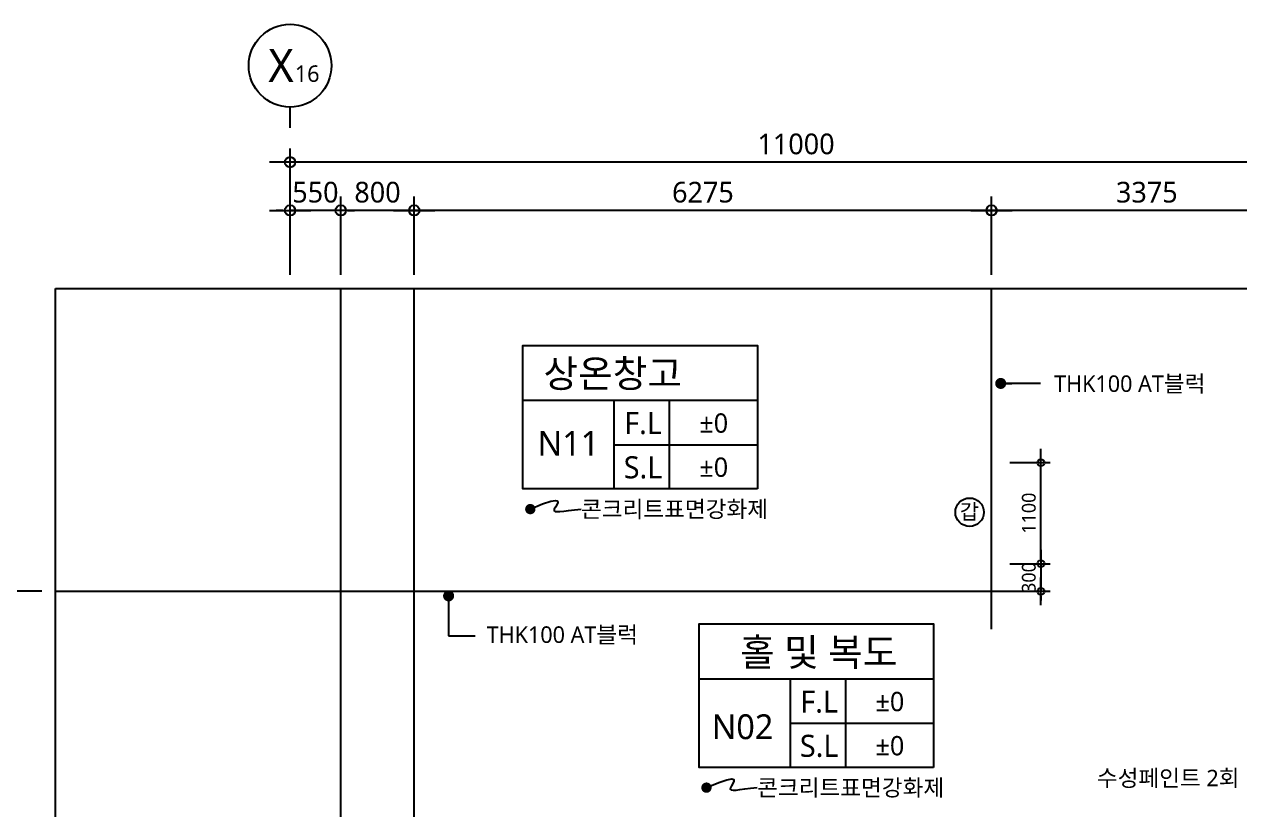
# Model space of a CAD drawing. Header units: millimetres. Extents: x 81033 to 452328, y -17390 to 42241.
# Drawn here: x 207586 to 220798, y 33534 to 42078 of the extents above; entities that cross this region are included whole.
import ezdxf
from ezdxf.enums import TextEntityAlignment as Align

# ---------------------------------------------------------------- set-up
doc = ezdxf.new("R2010")
doc.units = ezdxf.units.MM
doc.header["$LTSCALE"] = 100
doc.header["$MEASUREMENT"] = 0
doc.header["$PDSIZE"] = -10
doc.linetypes.add('CEN', pattern=[62, 60, -1, 0, -1])
doc.layers.get('0').update_dxf_attribs({"linetype": 'CONTINUOUS'})
doc.layers.get('Defpoints').update_dxf_attribs({"color": 171, "linetype": 'CONTINUOUS'})
for name, color, linetype in [('CEN(ST)', 1, 'CEN'), ('LED', 7, 'CONTINUOUS'), ('NDIM', 7, 'CONTINUOUS'), ('SYM(AXIS)', 7, 'CONTINUOUS'), ('TEXT(AXIS)', 2, 'CONTINUOUS'), ('TEXT(MIN)', 7, 'CONTINUOUS'), ('TEXT(NOTE小)', 1, 'CONTINUOUS'), ('TEXT(실명)', 3, 'CONTINUOUS'), ('TEXT-기입', 6, 'CONTINUOUS'), ('TITLE', 7, 'CONTINUOUS')]:
    doc.layers.add(name, color=color, linetype=linetype)
doc.styles.add('CGS', font='cgse', dxfattribs={"bigfont": 'cgs'})
doc.styles.add('나눔바른고딕', font='NanumBarunGothic.ttf')
doc.dimstyles.new('NDIM 1200', dxfattribs={"dimscale": 75, "dimtxt": 3, "dimasz": 1, "dimexe": 2, "dimexo": 2, "dimgap": 1, "dimtad": 1, "dimdec": 0, "dimdsep": 46, "dimtxsty": 'CGS', "dimblk": 'DOT0', "dimcen": 1, "dimdle": 8, "dimclrd": 256, "dimclre": 256, "dimclrt": 256, "dimadec": 0, "dimazin": 0, "dimtfac": 1, "dimtdec": 0, "dimtix": 1, "dimtmove": 2, "dimatfit": 3, "dimldrblk": 'DOT0', "dimfxl": 1, "dimtolj": 1, "dimtzin": 0, "dimlwd": -1, "dimlwe": -1, "dimarcsym": 0})

# ---------------------------------------------------------------- blocks, each defined once
blk = doc.blocks.new('DOT0')
blk.add_line((-3, 0), (3, 0))
at = {"color": 6}
blk.add_circle((0, 0), 0.75, dxfattribs=at)
blk = doc.blocks.new('*D132')
at = {"layer": 'Defpoints', "color": 0, "ltscale": 0.4, "transparency": 16777216}
for p in [(210475, 40578), (210475, 39203), (221475, 39203)]:
    blk.add_point(p, dxfattribs=at)
at = {"layer": 'NDIM', "ltscale": 0.4, "transparency": 16777216}
for p, q in [((210475, 39353), (210475, 40728)), ((221475, 39353), (221475, 40728)), ((221400, 40578), (210550, 40578))]:
    blk.add_line(p, q, dxfattribs=at)
at = {"layer": 'NDIM', "ltscale": 0.4, "transparency": 16777216, "xscale": 75, "yscale": 75, "zscale": 75, "rotation": 180}
blk.add_blockref('DOT0', (210475, 40578), dxfattribs=at)
at = {"layer": 'NDIM', "ltscale": 0.4, "transparency": 16777216, "xscale": 75, "yscale": 75, "zscale": 75}
blk.add_blockref('DOT0', (221475, 40578), dxfattribs=at)
at = {"layer": 'NDIM', "ltscale": 0.4, "transparency": 16777216, "insert": (215975, 40775), "char_height": 225, "attachment_point": 5, "style": '나눔바른고딕'}
blk.add_mtext('\\A1;11000', dxfattribs=at)
blk = doc.blocks.new('*D133')
at = {"layer": 'Defpoints', "color": 0, "ltscale": 0.4, "transparency": 16777216}
for p in [(218100, 40053), (218100, 39203), (221475, 39203)]:
    blk.add_point(p, dxfattribs=at)
at = {"layer": 'NDIM', "ltscale": 0.4, "transparency": 16777216}
for p, q in [((218100, 39353), (218100, 40203)), ((221475, 39353), (221475, 40203)), ((221400, 40053), (218175, 40053))]:
    blk.add_line(p, q, dxfattribs=at)
at = {"layer": 'NDIM', "ltscale": 0.4, "transparency": 16777216, "xscale": 75, "yscale": 75, "zscale": 75, "rotation": 180}
blk.add_blockref('DOT0', (218100, 40053), dxfattribs=at)
at = {"layer": 'NDIM', "ltscale": 0.4, "transparency": 16777216, "xscale": 75, "yscale": 75, "zscale": 75}
blk.add_blockref('DOT0', (221475, 40053), dxfattribs=at)
at = {"layer": 'NDIM', "ltscale": 0.4, "transparency": 16777216, "insert": (219788, 40250), "char_height": 225, "attachment_point": 5, "style": '나눔바른고딕'}
blk.add_mtext('\\A1;3375', dxfattribs=at)
blk = doc.blocks.new('*D134')
at = {"layer": 'Defpoints', "color": 0, "ltscale": 0.4, "transparency": 16777216}
for p in [(210475, 40053), (210475, 39203), (211025, 39203)]:
    blk.add_point(p, dxfattribs=at)
at = {"layer": 'NDIM', "ltscale": 0.4, "transparency": 16777216}
for p, q in [((210475, 39353), (210475, 40203)), ((211025, 39353), (211025, 40203)), ((210400, 40053), (210325, 40053)), ((211025, 40053), (210475, 40053)), ((211100, 40053), (211175, 40053))]:
    blk.add_line(p, q, dxfattribs=at)
at = {"layer": 'NDIM', "ltscale": 0.4, "transparency": 16777216, "xscale": 75, "yscale": 75, "zscale": 75}
blk.add_blockref('DOT0', (210475, 40053), dxfattribs=at)
at = {"layer": 'NDIM', "ltscale": 0.4, "transparency": 16777216, "xscale": 75, "yscale": 75, "zscale": 75, "rotation": 180}
blk.add_blockref('DOT0', (211025, 40053), dxfattribs=at)
at = {"layer": 'NDIM', "ltscale": 0.4, "transparency": 16777216, "insert": (210750, 40250), "char_height": 225, "attachment_point": 5, "style": '나눔바른고딕'}
blk.add_mtext('\\A1;550', dxfattribs=at)
blk = doc.blocks.new('A$C2F20087E')
at = {"layer": 'SYM(AXIS)'}
blk.add_line((600, 0), (600, 300), dxfattribs=at)
blk.add_circle((600, 900), 600, dxfattribs=at)
blk = doc.blocks.new('*D138')
at = {"layer": 'Defpoints', "color": 0, "ltscale": 0.4, "transparency": 16777216}
for p in [(207925, 35910), (205876, 26210), (207925, 26210)]:
    blk.add_point(p, dxfattribs=at)
at = {"layer": 'NDIM', "ltscale": 0.4, "transparency": 16777216}
for p, q in [((207775, 35910), (205726, 35910)), ((205876, 35835), (205876, 26285)), ((207775, 26210), (205726, 26210))]:
    blk.add_line(p, q, dxfattribs=at)
at = {"layer": 'NDIM', "ltscale": 0.4, "transparency": 16777216, "xscale": 75, "yscale": 75, "zscale": 75}
for p, rotation in [((205876, 35910), 90), ((205876, 26210), 270)]:
    blk.add_blockref('DOT0', p, dxfattribs=dict(at, rotation=rotation))
at = {"layer": 'NDIM', "ltscale": 0.4, "transparency": 16777216, "insert": (205688, 31060), "char_height": 225, "attachment_point": 5, "rotation": 90, "style": 'CGS'}
blk.add_mtext('\\A1;9700', dxfattribs=at)
blk = doc.blocks.new('*D140')
at = {"layer": 'Defpoints', "color": 0, "ltscale": 0.4, "transparency": 16777216}
for p in [(206401, 35910), (207925, 35910), (207925, 32610)]:
    blk.add_point(p, dxfattribs=at)
at = {"layer": 'NDIM', "ltscale": 0.4, "transparency": 16777216}
for p, q in [((207775, 35910), (206251, 35910)), ((206401, 32685), (206401, 35835)), ((207775, 32610), (206251, 32610))]:
    blk.add_line(p, q, dxfattribs=at)
at = {"layer": 'NDIM', "ltscale": 0.4, "transparency": 16777216, "xscale": 75, "yscale": 75, "zscale": 75}
for p, rotation in [((206401, 35910), 90), ((206401, 32610), 270)]:
    blk.add_blockref('DOT0', p, dxfattribs=dict(at, rotation=rotation))
at = {"layer": 'NDIM', "ltscale": 0.4, "transparency": 16777216, "insert": (206213, 34260), "char_height": 225, "attachment_point": 5, "rotation": 90, "style": 'CGS'}
blk.add_mtext('\\A1;3300', dxfattribs=at)
blk = doc.blocks.new('A$C51E23882')
at = {"layer": 'TITLE'}
blk.add_lwpolyline([(8500, 0), (0, 0), (0, 5200), (8500, 5200)], close=True, dxfattribs=at)
for points in [[(8500, 3200), (0, 3200)], [(3300, 3200), (3300, 0)], [(5300, 3200), (5300, 0)], [(3300, 1600), (8500, 1600)]]:
    blk.add_lwpolyline(points, dxfattribs=at)
at = {"layer": 'TITLE', "style": '나눔바른고딕'}
for s, p in [('F.L', (4352, 2378)), ('S.L', (4352, 778))]:
    blk.add_text(s, height=800, dxfattribs=at).set_placement(p, align=Align.MIDDLE)
blk = doc.blocks.new('*D536')
at = {"layer": 'Defpoints', "color": 0, "ltscale": 0.4, "transparency": 16777216}
for p in [(218200, 36210), (218200, 35910), (218637, 35910)]:
    blk.add_point(p, dxfattribs=at)
at = {"layer": 'NDIM', "ltscale": 0.4, "transparency": 16777216}
for p, q in [((218300, 36210), (218737, 36210)), ((218637, 36260), (218637, 36310)), ((218637, 36210), (218637, 35910)), ((218300, 35910), (218737, 35910)), ((218637, 35860), (218637, 35810))]:
    blk.add_line(p, q, dxfattribs=at)
at = {"layer": 'NDIM', "ltscale": 0.4, "transparency": 16777216, "xscale": 50, "yscale": 50, "zscale": 50}
for p, rotation in [((218637, 36210), 270), ((218637, 35910), 90)]:
    blk.add_blockref('DOT0', p, dxfattribs=dict(at, rotation=rotation))
at = {"layer": 'NDIM', "ltscale": 0.4, "transparency": 16777216, "insert": (218506, 36060), "char_height": 150, "attachment_point": 5, "rotation": 90, "style": '나눔바른고딕'}
blk.add_mtext('\\A1;300', dxfattribs=at)
blk = doc.blocks.new('*D537')
at = {"layer": 'Defpoints', "color": 0, "ltscale": 0.4, "transparency": 16777216}
for p in [(218200, 37310), (218637, 37310), (218200, 36210)]:
    blk.add_point(p, dxfattribs=at)
at = {"layer": 'NDIM', "ltscale": 0.4, "transparency": 16777216}
for p, q in [((218300, 37310), (218737, 37310)), ((218637, 36260), (218637, 37260)), ((218300, 36210), (218737, 36210))]:
    blk.add_line(p, q, dxfattribs=at)
at = {"layer": 'NDIM', "ltscale": 0.4, "transparency": 16777216, "xscale": 50, "yscale": 50, "zscale": 50}
for p, rotation in [((218637, 37310), 90), ((218637, 36210), 270)]:
    blk.add_blockref('DOT0', p, dxfattribs=dict(at, rotation=rotation))
at = {"layer": 'NDIM', "ltscale": 0.4, "transparency": 16777216, "insert": (218506, 36760), "char_height": 150, "attachment_point": 5, "rotation": 90, "style": '나눔바른고딕'}
blk.add_mtext('\\A1;1100', dxfattribs=at)
blk = doc.blocks.new('*D670')
at = {"layer": 'Defpoints', "color": 0, "ltscale": 0.4, "transparency": 16777216}
for p in [(211025, 40053), (211025, 39203), (211825, 39203)]:
    blk.add_point(p, dxfattribs=at)
at = {"layer": 'NDIM', "ltscale": 0.4, "transparency": 16777216}
for p, q in [((211025, 39353), (211025, 40203)), ((211825, 39353), (211825, 40203)), ((211750, 40053), (211100, 40053))]:
    blk.add_line(p, q, dxfattribs=at)
at = {"layer": 'NDIM', "ltscale": 0.4, "transparency": 16777216, "xscale": 75, "yscale": 75, "zscale": 75, "rotation": 180}
blk.add_blockref('DOT0', (211025, 40053), dxfattribs=at)
at = {"layer": 'NDIM', "ltscale": 0.4, "transparency": 16777216, "xscale": 75, "yscale": 75, "zscale": 75}
blk.add_blockref('DOT0', (211825, 40053), dxfattribs=at)
at = {"layer": 'NDIM', "ltscale": 0.4, "transparency": 16777216, "insert": (211425, 40250), "char_height": 225, "attachment_point": 5, "style": '나눔바른고딕'}
blk.add_mtext('\\A1;800', dxfattribs=at)
blk = doc.blocks.new('*D671')
at = {"layer": 'Defpoints', "color": 0, "ltscale": 0.4, "transparency": 16777216}
for p in [(211825, 40053), (211825, 39203), (218100, 39203)]:
    blk.add_point(p, dxfattribs=at)
at = {"layer": 'NDIM', "ltscale": 0.4, "transparency": 16777216}
for p, q in [((211825, 39353), (211825, 40203)), ((218100, 39353), (218100, 40203)), ((218025, 40053), (211900, 40053))]:
    blk.add_line(p, q, dxfattribs=at)
at = {"layer": 'NDIM', "ltscale": 0.4, "transparency": 16777216, "xscale": 75, "yscale": 75, "zscale": 75, "rotation": 180}
blk.add_blockref('DOT0', (211825, 40053), dxfattribs=at)
at = {"layer": 'NDIM', "ltscale": 0.4, "transparency": 16777216, "xscale": 75, "yscale": 75, "zscale": 75}
blk.add_blockref('DOT0', (218100, 40053), dxfattribs=at)
at = {"layer": 'NDIM', "ltscale": 0.4, "transparency": 16777216, "insert": (214963, 40250), "char_height": 225, "attachment_point": 5, "style": '나눔바른고딕'}
blk.add_mtext('\\A1;6275', dxfattribs=at)
blk = doc.blocks.new('_Dot')
at = {"color": 0, "linetype": 'ByBlock', "lineweight": -2}
blk.add_line((-0.5, 0), (-1, 0), dxfattribs=at)
at = {"color": 0, "linetype": 'ByBlock', "const_width": 0.5}
blk.add_lwpolyline([(-0.25, 0, 1), (0.25, 0, 1)], format="xyb", close=True, dxfattribs=at)
blk = doc.blocks.new('갑종방화문표기')
at = {"layer": 'TEXT(NOTE小)'}
blk.add_circle((0, 0), 150, dxfattribs=at)
at = {"layer": 'TEXT(NOTE小)', "style": '나눔바른고딕'}
blk.add_text('갑', height=160, dxfattribs=at).set_placement((-2, 7), align=Align.MIDDLE_CENTER)

msp = doc.modelspace()

# ---------------------------------------------------------------- linework, layer by layer
at = {"ltscale": 10000}
msp.add_line((218634, 38171.2), (218200, 38171.2), dxfattribs=at)
at = {"layer": 'CEN(ST)', "ltscale": 10000}
for p, q in [((211025, 24710.1), (211025, 39202.7)), ((211825, 32167.4), (211825, 39202.7)), ((218100, 35497.7), (218100, 39202.7)), ((207925, 35910.1), (218399.1, 35910.1))]:
    msp.add_line(p, q, dxfattribs=at)
at = {"layer": 'Defpoints', "ltscale": 10000}
msp.add_lwpolyline([(207925, 39202.7), (227425, 39202.7), (227425, 24710.1), (207925, 24710.1)], close=True, dxfattribs=at)
at = {"layer": 'LED'}
for points in [[(213086.3, 36804.1), (213220.2, 36860), (213308.9, 36890.1), (213360.6, 36899.3), (213383.4, 36892.6), (213385.4, 36874.6), (213374.6, 36850.4), (213359.2, 36824.7), (213347.4, 36802.3), (213345.7, 36787.2), (213355.4, 36779), (213376.3, 36776.4), (213407.9, 36778.3), (213450.1, 36783.3), (213502.6, 36790.1), (213565.2, 36797.5), (213637.5, 36804.1)], [(215001.2, 33774.4), (215135.1, 33830.2), (215223.9, 33860.3), (215275.6, 33869.6), (215298.3, 33862.8), (215300.3, 33844.9), (215289.5, 33820.6), (215274.1, 33794.9), (215262.3, 33772.6), (215260.6, 33757.4), (215270.3, 33749.2), (215291.2, 33746.7), (215322.8, 33748.6), (215365, 33753.5), (215417.5, 33760.4), (215480.1, 33767.7), (215552.4, 33774.4)]]:
    msp.add_lwpolyline(points, dxfattribs=at)
at = {"layer": 'LED', "const_width": 56.2}
for points in [[(213086.3, 36832.3, -1), (213086.3, 36776, -1)], [(215001.2, 33802.5, -1), (215001.2, 33746.3, -1)]]:
    msp.add_lwpolyline(points, format="xyb", close=True, dxfattribs=at)

# ---------------------------------------------------------------- block references
for name, p, xscale, yscale, zscale in [('A$C2F20087E', (210025, 40952.7), 0.75, 0.75, 0.75), ('A$C51E23882', (213006, 37025), 0.3, 0.3, 0.3), ('갑종방화문표기', (217861.7, 36770.2), 1.030731055544951, 1.030731055544951, 1.030731055544951), ('A$C51E23882', (214920.9, 33995.3), 0.3, 0.3, 0.3)]:
    msp.add_blockref(name, p, dxfattribs=dict(xscale=xscale, yscale=yscale, zscale=zscale))
at = {"layer": 'NDIM', "ltscale": 10000, "xscale": -120, "yscale": 120, "zscale": 120}
msp.add_blockref('_Dot', (218200, 38171.2), dxfattribs=at)

# ---------------------------------------------------------------- texts
at = {"layer": 'TEXT(AXIS)', "style": '나눔바른고딕'}
for s, height, p in [('X', 360, (210376.3, 41630.7)), ('16', 180, (210660.7, 41540.7))]:
    msp.add_text(s, height=height, dxfattribs=at).set_placement(p, align=Align.MIDDLE)
at = {"layer": 'TEXT(MIN)', "style": '나눔바른고딕'}
for s, p in [('THK100 AT블럭', (220425, 38168.6)), ('THK100 AT블럭', (214256.1, 35438.9)), ('수성페인트 2회', (220795.8, 33878.5))]:
    msp.add_text(s, height=180, dxfattribs=at).set_placement(p, align=Align.MIDDLE_RIGHT)
for p in [(213637.5, 36804.1), (215552.4, 33774.4)]:
    msp.add_text('콘크리트표면강화제', height=180, dxfattribs=at).set_placement(p, align=Align.MIDDLE_LEFT)
at = {"layer": 'TEXT(실명)', "style": '나눔바른고딕'}
for s, p in [('상온창고', (213982.6, 38283.2)), ('홀 및 복도', (216222.2, 35253.5))]:
    msp.add_text(s, height=300, dxfattribs=at).set_placement(p, align=Align.MIDDLE)
at = {"layer": 'TEXT-기입', "style": '나눔바른고딕'}
for s, height, p in [('±0', 210, (215080.6, 37740.5)), ('N11', 270, (213501, 37519.3)), ('±0', 210, (215080.6, 37260.5)), ('±0', 210, (216995.5, 34710.8)), ('N02', 270, (215393.4, 34437)), ('±0', 210, (216995.5, 34230.8))]:
    msp.add_text(s, height=height, dxfattribs=at).set_placement(p, align=Align.MIDDLE)

# ---------------------------------------------------------------- dimensions: what is measured, and where the dimension line sits
at = {"layer": 'NDIM', "ltscale": 0.4}
for base, p1, p2, angle, override, picture, middle in [((210475, 40577.7), (221475, 39202.7), (210475, 39202.7), 180, {"dimtxsty": '나눔바른고딕'}, '*D132', (215975, 40774.8)), ((210475, 40052.7), (211025, 39202.7), (210475, 39202.7), 180, {"dimtxsty": '나눔바른고딕'}, '*D134', (210750, 40249.8)), ((211025, 40052.7), (211825, 39202.7), (211025, 39202.7), 180, {"dimtxsty": '나눔바른고딕'}, '*D670', (211425, 40249.8)), ((211825, 40052.7), (218100, 39202.7), (211825, 39202.7), 180, {"dimtxsty": '나눔바른고딕'}, '*D671', (214962.5, 40249.5)), ((218100, 40052.7), (221475, 39202.7), (218100, 39202.7), 180, {"dimtxsty": '나눔바른고딕'}, '*D133', (219787.5, 40249.5)), ((218637.4, 37310.1), (218200, 36210.1), (218200, 37310.1), 90, {"dimscale": 50, "dimtxsty": '나눔바른고딕'}, '*D537', (218506, 36760.1)), ((218637.4, 35910.1), (218200, 36210.1), (218200, 35910.1), 270, {"dimscale": 50, "dimtxsty": '나눔바른고딕'}, '*D536', (218505.9, 36060.1)), ((206400.7, 35910.1), (207925, 32610.1), (207925, 35910.1), 90, {"dimscale": 75, "dimclrd": 256, "dimclre": 256, "dimclrt": 256}, '*D140', (206213.2, 34260.1))]:
    dim = msp.add_linear_dim(base=base, p1=p1, p2=p2, angle=angle, dimstyle='NDIM 1200', override=override, dxfattribs=at)
    dim.commit()
    dim.dimension.update_dxf_attribs({"geometry": picture, "text_midpoint": middle})
dim = msp.add_linear_dim(base=(205875.7, 26210.1), p1=(207925, 35910.1), p2=(207925, 26210.1), angle=270, dimstyle='NDIM 1200', dxfattribs=at)
dim.commit()
dim.dimension.update_dxf_attribs({"geometry": '*D138', "text_midpoint": (205688.2, 31060.1)})

# ---------------------------------------------------------------- leaders
at = {"layer": 'NDIM', "ltscale": 10000}
msp.add_leader([(212198.4, 35860.1), (212198.4, 35427.5), (212485.2, 35427.5)], dimstyle='NDIM 1200', override={"dimscale": 120, "dimasz": 1, "dimgap": 1, "dimtad": 0, "dimldrblk": 'Dot'}, dxfattribs=at)

doc.saveas('drawing.dxf')
